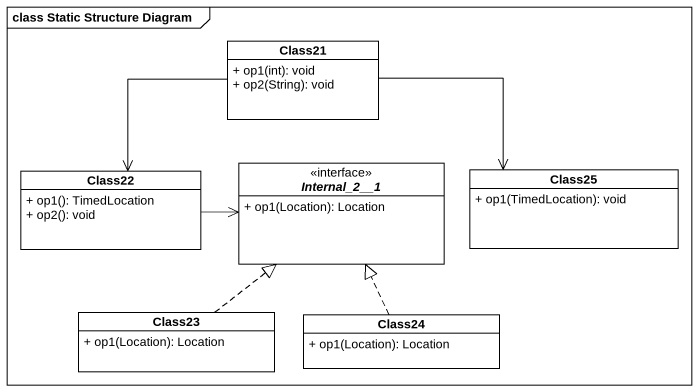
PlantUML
@startuml
mainframe class Static Structure Diagram
hide circle
hide empty members
skinparam classAttributeIconSize 0
class Class21 {
  + op1(int): void
  + op2(String): void
}
class Class22 {
  + op1(): TimedLocation
  + op2(): void
}
interface "Internal_2__1" as Internal_2_1 {
  + op1(Location): Location
}
class Class25 {
  + op1(TimedLocation): void
}
class Class23 {
  + op1(Location): Location
}
class Class24 {
  + op1(Location): Location
}
Class21 --> Class22
Class21 -right-> Class25
Class22 -right-> Internal_2_1
Class23 .up.|> Internal_2_1
Class24 .up.|> Internal_2_1
@enduml
